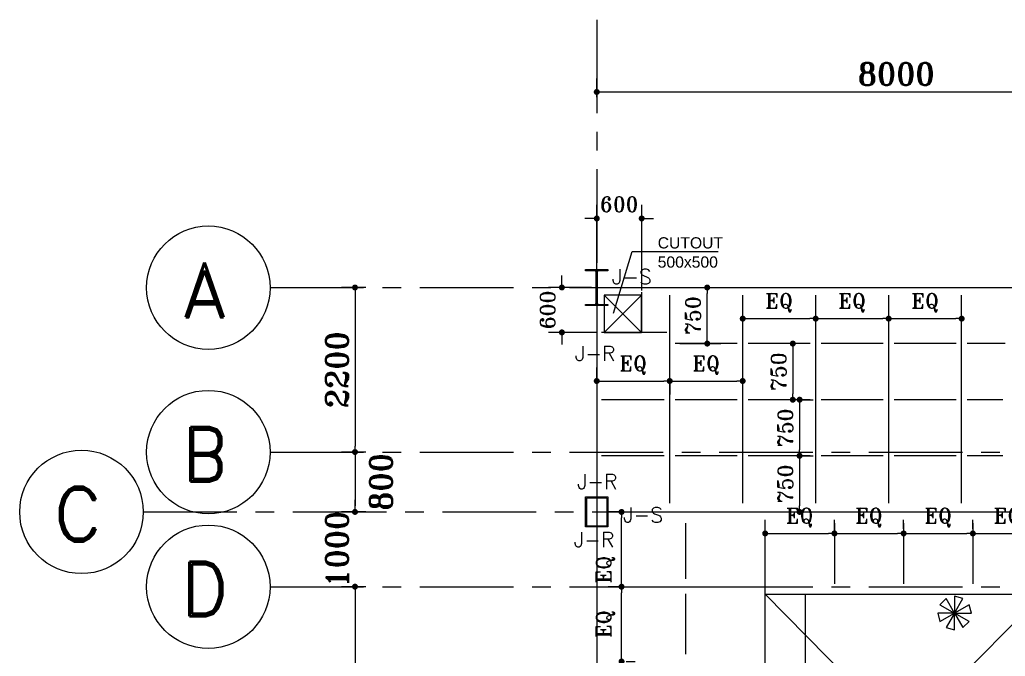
# Model space of a CAD drawing. Header units: inches. Extents: x 1387 to 2676, y -3554 to -2136.
# Drawn here: x 2627.03 to 2640.2, y -2496.56 to -2488.05 of the extents above; entities that cross this region are included whole.
import ezdxf
from ezdxf.enums import TextEntityAlignment as Align

# ---------------------------------------------------------------- set-up
doc = ezdxf.new("R2010")
doc.units = ezdxf.units.IN
doc.header["$MEASUREMENT"] = 0
for name, pattern in [('CENTER', [2, 1.25, -0.25, 0.25, -0.25]), ('DASHDOTX2', [2, 1, -0.5, 0, -0.5]), ('HIDDEN', [0.375, 0.25, -0.125])]:
    doc.linetypes.add(name, pattern=pattern)
for name, color, linetype in [('3', 3, 'HIDDEN'), ('3G', 3, 'Continuous'), ('AA-IPE300', 27, 'Continuous'), ('AA_CUT OUT', 250, 'Continuous'), ('Ax', 1, 'DASHDOTX2'), ('AXE', 1, 'CENTER'), ('DIM', 8, 'Continuous'), ('MEMBER TEXT', 7, 'Continuous'), ('Pich', 2, 'Continuous'), ('UPN100', 1, 'Continuous'), ('wall', 4, 'Continuous')]:
    doc.layers.add(name, color=color, linetype=linetype)
doc.styles.add('ROMAND', font='ROMAND.shx')
doc.styles.add('ROMANS', font='ROMANS')
doc.styles.add('ROMANT', font='romant')
doc.styles.get("Standard").update_dxf_attribs({"font": 'arial.ttf'})
doc.dimstyles.new('1-100', dxfattribs={"dimtxt": 0.3, "dimasz": 0.08, "dimexe": 0.18, "dimexo": 0.0625, "dimgap": 0.09, "dimtad": 1, "dimdec": 0, "dimlfac": 1000, "dimdsep": 46, "dimtxsty": 'ROMANT', "dimblk": 'DOT', "dimcen": 0.09, "dimclrd": 1, "dimclre": 1, "dimclrt": 3, "dimadec": 0, "dimazin": 0, "dimtfac": 1, "dimtdec": 0, "dimtix": 1, "dimtofl": 0, "dimtmove": 2, "dimatfit": 3, "dimldrblk": 'DOT', "dimfxl": 1, "dimtolj": 1, "dimarcsym": 0})
doc.dimstyles.new('Copy of 1-100', dxfattribs={"dimtxt": 0.2, "dimasz": 0.08, "dimexe": 0.18, "dimexo": 0.0625, "dimgap": 0.09, "dimtad": 1, "dimdec": 0, "dimlfac": 1000, "dimdsep": 46, "dimtxsty": 'ROMANT', "dimblk": 'DOT', "dimcen": 0.09, "dimclrd": 1, "dimclre": 1, "dimclrt": 3, "dimadec": 0, "dimazin": 0, "dimtfac": 1, "dimtdec": 0, "dimtix": 1, "dimtofl": 0, "dimtmove": 2, "dimatfit": 3, "dimldrblk": 'DOT', "dimfxl": 1, "dimtolj": 1, "dimarcsym": 0})
doc.dimstyles.get("Standard").update_dxf_attribs({"dimtxt": 0.25, "dimasz": 0.18, "dimexe": 0.18, "dimexo": 0.0625, "dimgap": 0.09, "dimtad": 0, "dimdec": 0, "dimlfac": 100, "dimzin": 0, "dimdsep": 46, "dimtxsty": 'Standard', "dimcen": 0.09, "dimadec": 0, "dimazin": 0, "dimtfac": 1, "dimtdec": 0, "dimtofl": 0, "dimtmove": 0, "dimatfit": 3, "dimfxl": 1, "dimtolj": 1, "dimtzin": 0, "dimarcsym": 0})

# ---------------------------------------------------------------- blocks, each defined once
blk = doc.blocks.new('DOT')
at = {"layer": 'DIM', "color": 0, "linetype": 'ByBlock'}
blk.add_line((-0.5, 0), (-1, 0), dxfattribs=at)
at = {"layer": 'DIM', "color": 0, "linetype": 'ByBlock', "const_width": 0.5}
blk.add_lwpolyline([(-0.25, 0, 1), (0.25, 0, 1)], format="xyb", close=True, dxfattribs=at)
blk = doc.blocks.new('*D2525')
at = {"color": 1, "lineweight": -2, "transparency": 16777216}
for p, q in [((-13417, 5900), (-13213, 5900)), ((-13213, 2150), (-13213, 5900)), ((-13397, 2150), (-13213, 2150))]:
    blk.add_line(p, q, dxfattribs=at)
at = {"layer": 'Defpoints', "color": 0, "transparency": 16777216}
for p in [(-13417, 5900), (-13213, 5900), (-13397, 2150)]:
    blk.add_point(p, dxfattribs=at)
at = {"color": 1, "lineweight": -2, "transparency": 16777216, "xscale": 0.08, "yscale": 0.08, "zscale": 0.08}
for p, rotation in [((-13213, 5900), 90), ((-13213, 2150), 270)]:
    blk.add_blockref('DOT', p, dxfattribs=dict(at, rotation=rotation))
at = {"color": 3, "transparency": 16777216, "insert": (-13268, 4025), "char_height": 110, "attachment_point": 5, "rotation": 90, "style": 'ROMANT'}
blk.add_mtext('\\A1;3750', dxfattribs=at)
blk = doc.blocks.new('_Dot')
at = {"layer": 'DIM', "color": 0, "lineweight": -2}
blk.add_line((-0.5, 0), (-1, 0), dxfattribs=at)
at = {"layer": 'DIM', "color": 0, "const_width": 0.5}
blk.add_lwpolyline([(-0.25, 0, 1), (0.25, 0, 1)], format="xyb", close=True, dxfattribs=at)
blk = doc.blocks.new('*D2526')
at = {"color": 1, "lineweight": -2, "transparency": 16777216}
for p, q in [((-13750, 2150), (-13750, 2691)), ((-13750, 2690), (-10050, 2690)), ((-10050, 2150), (-10050, 2691))]:
    blk.add_line(p, q, dxfattribs=at)
at = {"layer": 'Defpoints', "color": 0, "transparency": 16777216}
for p in [(-10050, 2690), (-13750, 2150), (-10050, 2150)]:
    blk.add_point(p, dxfattribs=at)
at = {"color": 1, "lineweight": -2, "transparency": 16777216, "xscale": 0.08, "yscale": 0.08, "zscale": 0.08, "rotation": 180}
blk.add_blockref('DOT', (-13750, 2690), dxfattribs=at)
at = {"color": 1, "lineweight": -2, "transparency": 16777216, "xscale": 0.08, "yscale": 0.08, "zscale": 0.08}
blk.add_blockref('DOT', (-10050, 2690), dxfattribs=at)
at = {"color": 3, "transparency": 16777216, "insert": (-11900, 2745), "char_height": 110, "attachment_point": 5, "style": 'ROMANT'}
blk.add_mtext('\\A1;3700', dxfattribs=at)
blk = doc.blocks.new('*D2527')
at = {"color": 1, "lineweight": -2, "transparency": 16777216}
for p, q in [((-6200, 2954), (-6200, 3133)), ((-3800, 3133), (-6200, 3133)), ((-3800, 2954), (-3800, 3133))]:
    blk.add_line(p, q, dxfattribs=at)
at = {"layer": 'Defpoints', "color": 0, "transparency": 16777216}
for p in [(-6200, 3133), (-6200, 2954), (-3800, 2954)]:
    blk.add_point(p, dxfattribs=at)
at = {"color": 1, "lineweight": -2, "transparency": 16777216, "xscale": 0.08, "yscale": 0.08, "zscale": 0.08, "rotation": 180}
blk.add_blockref('DOT', (-6200, 3133), dxfattribs=at)
at = {"color": 1, "lineweight": -2, "transparency": 16777216, "xscale": 0.08, "yscale": 0.08, "zscale": 0.08}
blk.add_blockref('DOT', (-3800, 3133), dxfattribs=at)
at = {"color": 3, "transparency": 16777216, "insert": (-5000, 3188), "char_height": 110, "attachment_point": 5, "style": 'ROMANT'}
blk.add_mtext('\\A1;2400', dxfattribs=at)
blk = doc.blocks.new('*D2528')
at = {"color": 1, "lineweight": -2, "transparency": 16777216}
for p, q in [((-3800, 5200), (-3960, 5200)), ((-3960, 5200), (-3960, 2800)), ((-3800, 2800), (-3960, 2800))]:
    blk.add_line(p, q, dxfattribs=at)
at = {"layer": 'Defpoints', "color": 0, "transparency": 16777216}
for p in [(-3800, 5200), (-3960, 2800), (-3800, 2800)]:
    blk.add_point(p, dxfattribs=at)
at = {"color": 1, "lineweight": -2, "transparency": 16777216, "xscale": 0.08, "yscale": 0.08, "zscale": 0.08}
for p, rotation in [((-3960, 5200), 90), ((-3960, 2800), 270)]:
    blk.add_blockref('DOT', p, dxfattribs=dict(at, rotation=rotation))
at = {"color": 3, "transparency": 16777216, "insert": (-4015, 4000), "char_height": 110, "attachment_point": 5, "rotation": 90, "style": 'ROMANT'}
blk.add_mtext('\\A1;2400', dxfattribs=at)
blk = doc.blocks.new('*D2128')
at = {"layer": 'Defpoints', "color": 0, "transparency": 16777216}
for p in [(2634.744, -2492.934), (2635.719, -2492.876), (2635.719, -2492.934)]:
    blk.add_point(p, dxfattribs=at)
at = {"layer": 'Pich', "color": 1, "lineweight": -2, "transparency": 16777216}
for p, q in [((2634.744, -2492.871), (2634.744, -2492.696)), ((2635.719, -2492.871), (2635.719, -2492.696)), ((2634.824, -2492.876), (2635.639, -2492.876))]:
    blk.add_line(p, q, dxfattribs=at)
at = {"layer": 'Pich', "color": 1, "lineweight": -2, "transparency": 16777216, "xscale": 0.08, "yscale": 0.08, "zscale": 0.08, "rotation": 180}
blk.add_blockref('DOT', (2634.744, -2492.876), dxfattribs=at)
at = {"layer": 'Pich', "color": 1, "lineweight": -2, "transparency": 16777216, "xscale": 0.08, "yscale": 0.08, "zscale": 0.08}
blk.add_blockref('DOT', (2635.719, -2492.876), dxfattribs=at)
at = {"layer": 'Pich', "color": 3, "transparency": 16777216, "insert": (2635.231, -2492.663), "char_height": 0.2, "attachment_point": 5, "style": 'ROMANT'}
blk.add_mtext('\\A1;EQ', dxfattribs=at)
blk = doc.blocks.new('*D2189')
at = {"layer": 'Defpoints', "color": 0, "transparency": 16777216}
for p in [(2635.719, -2492.811), (2636.694, -2492.876), (2636.694, -2492.876)]:
    blk.add_point(p, dxfattribs=at)
at = {"layer": 'Pich', "color": 1, "lineweight": -2, "transparency": 16777216}
for p, q in [((2636.694, -2492.814), (2636.694, -2492.696)), ((2635.719, -2492.873), (2635.719, -2493.056)), ((2635.799, -2492.876), (2636.614, -2492.876))]:
    blk.add_line(p, q, dxfattribs=at)
at = {"layer": 'Pich', "color": 1, "lineweight": -2, "transparency": 16777216, "xscale": 0.08, "yscale": 0.08, "zscale": 0.08, "rotation": 180}
blk.add_blockref('DOT', (2635.719, -2492.876), dxfattribs=at)
at = {"layer": 'Pich', "color": 1, "lineweight": -2, "transparency": 16777216, "xscale": 0.08, "yscale": 0.08, "zscale": 0.08}
blk.add_blockref('DOT', (2636.694, -2492.876), dxfattribs=at)
at = {"layer": 'Pich', "color": 3, "transparency": 16777216, "insert": (2636.206, -2492.663), "char_height": 0.2, "attachment_point": 5, "style": 'ROMANT'}
blk.add_mtext('\\A1;EQ', dxfattribs=at)
blk = doc.blocks.new('*D2190')
at = {"layer": 'Defpoints', "color": 0, "transparency": 16777216}
for p in [(2636.694, -2492.042), (2637.669, -2492.042), (2637.669, -2492.112)]:
    blk.add_point(p, dxfattribs=at)
at = {"layer": 'Pich', "color": 1, "lineweight": -2, "transparency": 16777216}
for p, q in [((2636.694, -2491.98), (2636.694, -2491.862)), ((2637.669, -2492.049), (2637.669, -2491.862)), ((2636.774, -2492.042), (2637.589, -2492.042))]:
    blk.add_line(p, q, dxfattribs=at)
at = {"layer": 'Pich', "color": 1, "lineweight": -2, "transparency": 16777216, "xscale": 0.08, "yscale": 0.08, "zscale": 0.08, "rotation": 180}
blk.add_blockref('DOT', (2636.694, -2492.042), dxfattribs=at)
at = {"layer": 'Pich', "color": 1, "lineweight": -2, "transparency": 16777216, "xscale": 0.08, "yscale": 0.08, "zscale": 0.08}
blk.add_blockref('DOT', (2637.669, -2492.042), dxfattribs=at)
at = {"layer": 'Pich', "color": 3, "transparency": 16777216, "insert": (2637.181, -2491.828), "char_height": 0.2, "attachment_point": 5, "style": 'ROMANT'}
blk.add_mtext('\\A1;EQ', dxfattribs=at)
blk = doc.blocks.new('*D2191')
at = {"layer": 'Defpoints', "color": 0, "transparency": 16777216}
for p in [(2637.669, -2492.042), (2638.644, -2492.042), (2638.644, -2492.112)]:
    blk.add_point(p, dxfattribs=at)
at = {"layer": 'Pich', "color": 1, "lineweight": -2, "transparency": 16777216}
for p, q in [((2637.669, -2491.98), (2637.669, -2491.862)), ((2638.644, -2492.049), (2638.644, -2491.862)), ((2637.749, -2492.042), (2638.564, -2492.042))]:
    blk.add_line(p, q, dxfattribs=at)
at = {"layer": 'Pich', "color": 1, "lineweight": -2, "transparency": 16777216, "xscale": 0.08, "yscale": 0.08, "zscale": 0.08, "rotation": 180}
blk.add_blockref('DOT', (2637.669, -2492.042), dxfattribs=at)
at = {"layer": 'Pich', "color": 1, "lineweight": -2, "transparency": 16777216, "xscale": 0.08, "yscale": 0.08, "zscale": 0.08}
blk.add_blockref('DOT', (2638.644, -2492.042), dxfattribs=at)
at = {"layer": 'Pich', "color": 3, "transparency": 16777216, "insert": (2638.156, -2491.828), "char_height": 0.2, "attachment_point": 5, "style": 'ROMANT'}
blk.add_mtext('\\A1;EQ', dxfattribs=at)
blk = doc.blocks.new('*D2192')
at = {"layer": 'Defpoints', "color": 0, "transparency": 16777216}
for p in [(2638.644, -2492.042), (2639.619, -2492.042), (2639.619, -2492.112)]:
    blk.add_point(p, dxfattribs=at)
at = {"layer": 'Pich', "color": 1, "lineweight": -2, "transparency": 16777216}
for p, q in [((2638.644, -2491.98), (2638.644, -2491.862)), ((2639.619, -2492.049), (2639.619, -2491.862)), ((2638.724, -2492.042), (2639.539, -2492.042))]:
    blk.add_line(p, q, dxfattribs=at)
at = {"layer": 'Pich', "color": 1, "lineweight": -2, "transparency": 16777216, "xscale": 0.08, "yscale": 0.08, "zscale": 0.08, "rotation": 180}
blk.add_blockref('DOT', (2638.644, -2492.042), dxfattribs=at)
at = {"layer": 'Pich', "color": 1, "lineweight": -2, "transparency": 16777216, "xscale": 0.08, "yscale": 0.08, "zscale": 0.08}
blk.add_blockref('DOT', (2639.619, -2492.042), dxfattribs=at)
at = {"layer": 'Pich', "color": 3, "transparency": 16777216, "insert": (2639.131, -2491.828), "char_height": 0.2, "attachment_point": 5, "style": 'ROMANT'}
blk.add_mtext('\\A1;EQ', dxfattribs=at)
blk = doc.blocks.new('*D2215')
at = {"layer": 'Defpoints', "color": 0, "transparency": 16777216}
for p in [(2635.075, -2495.626), (2635.165, -2495.626), (2635.075, -2496.626)]:
    blk.add_point(p, dxfattribs=at)
at = {"layer": 'Pich', "color": 1, "lineweight": -2, "transparency": 16777216}
for p, q in [((2635.103, -2495.626), (2634.895, -2495.626)), ((2635.075, -2496.546), (2635.075, -2495.706)), ((2635.138, -2496.626), (2635.255, -2496.626))]:
    blk.add_line(p, q, dxfattribs=at)
at = {"layer": 'Pich', "color": 1, "lineweight": -2, "transparency": 16777216, "xscale": 0.08, "yscale": 0.08, "zscale": 0.08}
for p, rotation in [((2635.075, -2495.626), 90), ((2635.075, -2496.626), 270)]:
    blk.add_blockref('DOT', p, dxfattribs=dict(at, rotation=rotation))
at = {"layer": 'Pich', "color": 3, "transparency": 16777216, "insert": (2634.861, -2496.126), "char_height": 0.2, "attachment_point": 5, "rotation": 90, "style": 'ROMANT'}
blk.add_mtext('\\A1;EQ', dxfattribs=at)
blk = doc.blocks.new('*D2216')
at = {"layer": 'Defpoints', "color": 0, "transparency": 16777216}
for p in [(2635.075, -2494.627), (2635.165, -2494.627), (2635.075, -2495.626)]:
    blk.add_point(p, dxfattribs=at)
at = {"layer": 'Pich', "color": 1, "lineweight": -2, "transparency": 16777216}
for p, q in [((2635.103, -2494.627), (2634.895, -2494.627)), ((2635.075, -2495.546), (2635.075, -2494.707)), ((2635.138, -2495.626), (2635.255, -2495.626))]:
    blk.add_line(p, q, dxfattribs=at)
at = {"layer": 'Pich', "color": 1, "lineweight": -2, "transparency": 16777216, "xscale": 0.08, "yscale": 0.08, "zscale": 0.08}
for p, rotation in [((2635.075, -2494.627), 90), ((2635.075, -2495.626), 270)]:
    blk.add_blockref('DOT', p, dxfattribs=dict(at, rotation=rotation))
at = {"layer": 'Pich', "color": 3, "transparency": 16777216, "insert": (2634.861, -2495.397), "char_height": 0.2, "attachment_point": 5, "rotation": 90, "style": 'ROMANT'}
blk.add_mtext('\\A1;EQ', dxfattribs=at)
blk = doc.blocks.new('*D2105')
at = {"layer": 'Defpoints', "color": 0, "transparency": 16777216}
for p in [(2637.919, -2494.914), (2636.994, -2494.981), (2637.919, -2494.981)]:
    blk.add_point(p, dxfattribs=at)
at = {"layer": 'Pich', "color": 1, "lineweight": -2, "transparency": 16777216}
for p, q in [((2636.994, -2494.918), (2636.994, -2494.734)), ((2637.919, -2494.918), (2637.919, -2494.734)), ((2637.074, -2494.914), (2637.839, -2494.914))]:
    blk.add_line(p, q, dxfattribs=at)
at = {"layer": 'Pich', "color": 1, "lineweight": -2, "transparency": 16777216, "xscale": 0.08, "yscale": 0.08, "zscale": 0.08, "rotation": 180}
blk.add_blockref('DOT', (2636.994, -2494.914), dxfattribs=at)
at = {"layer": 'Pich', "color": 1, "lineweight": -2, "transparency": 16777216, "xscale": 0.08, "yscale": 0.08, "zscale": 0.08}
blk.add_blockref('DOT', (2637.919, -2494.914), dxfattribs=at)
at = {"layer": 'Pich', "color": 3, "transparency": 16777216, "insert": (2637.456, -2494.7), "char_height": 0.2, "attachment_point": 5, "style": 'ROMANT'}
blk.add_mtext('\\A1;EQ', dxfattribs=at)
blk = doc.blocks.new('*D2106')
at = {"layer": 'Defpoints', "color": 0, "transparency": 16777216}
for p in [(2638.844, -2494.914), (2638.844, -2494.914), (2637.919, -2494.981)]:
    blk.add_point(p, dxfattribs=at)
at = {"layer": 'Pich', "color": 1, "lineweight": -2, "transparency": 16777216}
for p, q in [((2637.919, -2494.918), (2637.919, -2494.734)), ((2638.844, -2494.852), (2638.844, -2494.734)), ((2637.999, -2494.914), (2638.764, -2494.914))]:
    blk.add_line(p, q, dxfattribs=at)
at = {"layer": 'Pich', "color": 1, "lineweight": -2, "transparency": 16777216, "xscale": 0.08, "yscale": 0.08, "zscale": 0.08, "rotation": 180}
blk.add_blockref('DOT', (2637.919, -2494.914), dxfattribs=at)
at = {"layer": 'Pich', "color": 1, "lineweight": -2, "transparency": 16777216, "xscale": 0.08, "yscale": 0.08, "zscale": 0.08}
blk.add_blockref('DOT', (2638.844, -2494.914), dxfattribs=at)
at = {"layer": 'Pich', "color": 3, "transparency": 16777216, "insert": (2638.381, -2494.7), "char_height": 0.2, "attachment_point": 5, "style": 'ROMANT'}
blk.add_mtext('\\A1;EQ', dxfattribs=at)
blk = doc.blocks.new('*D2107')
at = {"layer": 'Defpoints', "color": 0, "transparency": 16777216}
for p in [(2638.844, -2494.914), (2639.769, -2494.914), (2639.769, -2494.914)]:
    blk.add_point(p, dxfattribs=at)
at = {"layer": 'Pich', "color": 1, "lineweight": -2, "transparency": 16777216}
for p, q in [((2638.844, -2494.852), (2638.844, -2494.734)), ((2639.769, -2494.852), (2639.769, -2494.734)), ((2638.924, -2494.914), (2639.689, -2494.914))]:
    blk.add_line(p, q, dxfattribs=at)
at = {"layer": 'Pich', "color": 1, "lineweight": -2, "transparency": 16777216, "xscale": 0.08, "yscale": 0.08, "zscale": 0.08, "rotation": 180}
blk.add_blockref('DOT', (2638.844, -2494.914), dxfattribs=at)
at = {"layer": 'Pich', "color": 1, "lineweight": -2, "transparency": 16777216, "xscale": 0.08, "yscale": 0.08, "zscale": 0.08}
blk.add_blockref('DOT', (2639.769, -2494.914), dxfattribs=at)
at = {"layer": 'Pich', "color": 3, "transparency": 16777216, "insert": (2639.306, -2494.7), "char_height": 0.2, "attachment_point": 5, "style": 'ROMANT'}
blk.add_mtext('\\A1;EQ', dxfattribs=at)
blk = doc.blocks.new('*D2108')
at = {"layer": 'Defpoints', "color": 0, "transparency": 16777216}
for p in [(2639.769, -2494.914), (2640.694, -2494.914), (2640.694, -2494.914)]:
    blk.add_point(p, dxfattribs=at)
at = {"layer": 'Pich', "color": 1, "lineweight": -2, "transparency": 16777216}
for p, q in [((2639.769, -2494.852), (2639.769, -2494.734)), ((2640.694, -2494.852), (2640.694, -2494.734)), ((2639.849, -2494.914), (2640.614, -2494.914))]:
    blk.add_line(p, q, dxfattribs=at)
at = {"layer": 'Pich', "color": 1, "lineweight": -2, "transparency": 16777216, "xscale": 0.08, "yscale": 0.08, "zscale": 0.08, "rotation": 180}
blk.add_blockref('DOT', (2639.769, -2494.914), dxfattribs=at)
at = {"layer": 'Pich', "color": 1, "lineweight": -2, "transparency": 16777216, "xscale": 0.08, "yscale": 0.08, "zscale": 0.08}
blk.add_blockref('DOT', (2640.694, -2494.914), dxfattribs=at)
at = {"layer": 'Pich', "color": 3, "transparency": 16777216, "insert": (2640.231, -2494.7), "char_height": 0.2, "attachment_point": 5, "style": 'ROMANT'}
blk.add_mtext('\\A1;EQ', dxfattribs=at)
blk = doc.blocks.new('*D2156')
at = {"layer": 'Defpoints', "color": 0, "transparency": 16777216}
for p in [(2631.722, -2491.626), (2631.514, -2493.826), (2631.722, -2493.826)]:
    blk.add_point(p, dxfattribs=at)
at = {"layer": 'wall', "color": 1, "lineweight": -2, "transparency": 16777216}
for p, q in [((2631.66, -2491.626), (2631.334, -2491.626)), ((2631.514, -2491.706), (2631.514, -2493.746)), ((2631.66, -2493.826), (2631.334, -2493.826))]:
    blk.add_line(p, q, dxfattribs=at)
at = {"layer": 'wall', "color": 1, "lineweight": -2, "transparency": 16777216, "xscale": 0.08, "yscale": 0.08, "zscale": 0.08}
for p, rotation in [((2631.514, -2491.626), 89.999316665766), ((2631.514, -2493.826), 269.9993166657659)]:
    blk.add_blockref('DOT', p, dxfattribs=dict(at, rotation=rotation))
at = {"layer": 'wall', "color": 3, "transparency": 16777216, "insert": (2631.274, -2492.726), "char_height": 0.3, "attachment_point": 5, "rotation": 89.9993, "style": 'ROMANT'}
blk.add_mtext('\\A1;2200', dxfattribs=at)
blk = doc.blocks.new('*D2516')
at = {"layer": 'Defpoints', "color": 0, "transparency": 16777216}
for p in [(2642.744, -2489.012), (2642.744, -2489.012), (2634.744, -2489.146)]:
    blk.add_point(p, dxfattribs=at)
at = {"layer": 'wall', "color": 1, "lineweight": -2, "transparency": 16777216}
for p, q in [((2634.744, -2489.083), (2634.744, -2488.832)), ((2642.744, -2488.95), (2642.744, -2488.832)), ((2634.824, -2489.012), (2642.664, -2489.012))]:
    blk.add_line(p, q, dxfattribs=at)
at = {"layer": 'wall', "color": 1, "lineweight": -2, "transparency": 16777216, "xscale": 0.08, "yscale": 0.08, "zscale": 0.08, "rotation": 180}
blk.add_blockref('DOT', (2634.744, -2489.012), dxfattribs=at)
at = {"layer": 'wall', "color": 1, "lineweight": -2, "transparency": 16777216, "xscale": 0.08, "yscale": 0.08, "zscale": 0.08}
blk.add_blockref('DOT', (2642.744, -2489.012), dxfattribs=at)
at = {"layer": 'wall', "color": 3, "transparency": 16777216, "insert": (2638.744, -2488.772), "char_height": 0.3, "attachment_point": 5, "style": 'ROMANT'}
blk.add_mtext('\\A1;8000', dxfattribs=at)
blk = doc.blocks.new('*D2146')
at = {"layer": 'Defpoints', "color": 0, "transparency": 16777216}
for p in [(2631.722, -2493.826), (2631.514, -2494.626), (2631.722, -2494.626)]:
    blk.add_point(p, dxfattribs=at)
at = {"layer": 'wall', "color": 1, "lineweight": -2, "transparency": 16777216}
for p, q in [((2631.66, -2493.826), (2631.334, -2493.826)), ((2631.514, -2493.906), (2631.514, -2494.546)), ((2631.66, -2494.626), (2631.334, -2494.626))]:
    blk.add_line(p, q, dxfattribs=at)
at = {"layer": 'wall', "color": 1, "lineweight": -2, "transparency": 16777216, "xscale": 0.08, "yscale": 0.08, "zscale": 0.08}
for p, rotation in [((2631.514, -2493.826), 89.99837351745967), ((2631.514, -2494.626), 269.9983735174597)]:
    blk.add_blockref('DOT', p, dxfattribs=dict(at, rotation=rotation))
at = {"layer": 'wall', "color": 3, "transparency": 16777216, "insert": (2631.861, -2494.226), "char_height": 0.3, "attachment_point": 5, "rotation": 89.9984, "style": 'ROMANT'}
blk.add_mtext('\\A1;800', dxfattribs=at)
blk = doc.blocks.new('*D2147')
at = {"layer": 'Defpoints', "color": 0, "transparency": 16777216}
for p in [(2631.722, -2494.626), (2631.514, -2495.626), (2631.722, -2495.626)]:
    blk.add_point(p, dxfattribs=at)
at = {"layer": 'wall', "color": 1, "lineweight": -2, "transparency": 16777216}
for p, q in [((2631.514, -2494.546), (2631.514, -2494.466)), ((2631.66, -2494.626), (2631.334, -2494.626)), ((2631.66, -2495.626), (2631.334, -2495.626)), ((2631.514, -2495.706), (2631.514, -2495.786))]:
    blk.add_line(p, q, dxfattribs=at)
at = {"layer": 'wall', "color": 1, "lineweight": -2, "transparency": 16777216, "xscale": 0.08, "yscale": 0.08, "zscale": 0.08}
for p, rotation in [((2631.514, -2494.626), 269.9983735174825), ((2631.514, -2495.626), 89.99837351748256)]:
    blk.add_blockref('DOT', p, dxfattribs=dict(at, rotation=rotation))
at = {"layer": 'wall', "color": 3, "transparency": 16777216, "insert": (2631.274, -2495.126), "char_height": 0.3, "attachment_point": 5, "rotation": 89.9984, "style": 'ROMANT'}
blk.add_mtext('\\A1;1000', dxfattribs=at)
blk = doc.blocks.new('*D2148')
at = {"layer": 'Defpoints', "color": 0, "transparency": 16777216}
for p in [(2631.722, -2495.626), (2631.514, -2501.626), (2631.722, -2501.626)]:
    blk.add_point(p, dxfattribs=at)
at = {"layer": 'wall', "color": 1, "lineweight": -2, "transparency": 16777216}
for p, q in [((2631.66, -2495.626), (2631.334, -2495.626)), ((2631.514, -2495.706), (2631.514, -2501.546)), ((2631.66, -2501.626), (2631.334, -2501.626))]:
    blk.add_line(p, q, dxfattribs=at)
at = {"layer": 'wall', "color": 1, "lineweight": -2, "transparency": 16777216, "xscale": 0.08, "yscale": 0.08, "zscale": 0.08}
for p, rotation in [((2631.514, -2495.626), 89.99960862945764), ((2631.514, -2501.626), 269.9996086294576)]:
    blk.add_blockref('DOT', p, dxfattribs=dict(at, rotation=rotation))
at = {"layer": 'wall', "color": 3, "transparency": 16777216, "insert": (2631.274, -2498.626), "char_height": 0.3, "attachment_point": 5, "rotation": 89.9996, "style": 'ROMANT'}
blk.add_mtext('\\A1;6000', dxfattribs=at)
blk = doc.blocks.new('*D2579')
at = {"color": 1, "lineweight": -2, "transparency": 16777216}
for p, q in [((2634.278, -2491.546), (2634.278, -2491.466)), ((2634.674, -2491.626), (2634.098, -2491.626)), ((2634.744, -2492.226), (2634.098, -2492.226)), ((2634.278, -2492.306), (2634.278, -2492.386))]:
    blk.add_line(p, q, dxfattribs=at)
at = {"layer": 'Defpoints', "color": 0, "transparency": 16777216}
for p in [(2634.736, -2491.626), (2634.278, -2492.226), (2634.807, -2492.226)]:
    blk.add_point(p, dxfattribs=at)
at = {"color": 1, "lineweight": -2, "transparency": 16777216, "xscale": 0.08, "yscale": 0.08, "zscale": 0.08}
for p, rotation in [((2634.278, -2491.626), 270), ((2634.278, -2492.226), 90)]:
    blk.add_blockref('DOT', p, dxfattribs=dict(at, rotation=rotation))
at = {"color": 3, "transparency": 16777216, "insert": (2634.088, -2491.926), "char_height": 0.2, "attachment_point": 5, "rotation": 90, "style": 'ROMANT'}
blk.add_mtext('\\A1;600', dxfattribs=at)
blk = doc.blocks.new('*D2580')
at = {"color": 1, "lineweight": -2, "transparency": 16777216}
for p, q in [((2637.429, -2493.876), (2637.634, -2493.876)), ((2637.454, -2493.956), (2637.454, -2494.546)), ((2637.429, -2494.626), (2637.634, -2494.626))]:
    blk.add_line(p, q, dxfattribs=at)
at = {"layer": 'Defpoints', "color": 0, "transparency": 16777216}
for p in [(2637.366, -2493.876), (2637.366, -2494.626), (2637.454, -2494.626)]:
    blk.add_point(p, dxfattribs=at)
at = {"color": 1, "lineweight": -2, "transparency": 16777216, "xscale": 0.08, "yscale": 0.08, "zscale": 0.08}
for p, rotation in [((2637.454, -2493.876), 90), ((2637.454, -2494.626), 270)]:
    blk.add_blockref('DOT', p, dxfattribs=dict(at, rotation=rotation))
at = {"color": 3, "transparency": 16777216, "insert": (2637.264, -2494.251), "char_height": 0.2, "attachment_point": 5, "rotation": 90, "style": 'ROMANT'}
blk.add_mtext('\\A1;750', dxfattribs=at)
blk = doc.blocks.new('*D2581')
at = {"color": 1, "lineweight": -2, "transparency": 16777216}
for p, q in [((2637.429, -2493.126), (2637.634, -2493.126)), ((2637.454, -2493.206), (2637.454, -2493.796)), ((2637.429, -2493.876), (2637.634, -2493.876))]:
    blk.add_line(p, q, dxfattribs=at)
at = {"layer": 'Defpoints', "color": 0, "transparency": 16777216}
for p in [(2637.366, -2493.126), (2637.366, -2493.876), (2637.454, -2493.876)]:
    blk.add_point(p, dxfattribs=at)
at = {"color": 1, "lineweight": -2, "transparency": 16777216, "xscale": 0.08, "yscale": 0.08, "zscale": 0.08}
for p, rotation in [((2637.454, -2493.126), 90), ((2637.454, -2493.876), 270)]:
    blk.add_blockref('DOT', p, dxfattribs=dict(at, rotation=rotation))
at = {"color": 3, "transparency": 16777216, "insert": (2637.264, -2493.501), "char_height": 0.2, "attachment_point": 5, "rotation": 90, "style": 'ROMANT'}
blk.add_mtext('\\A1;750', dxfattribs=at)
blk = doc.blocks.new('*D2582')
at = {"color": 1, "lineweight": -2, "transparency": 16777216}
for p, q in [((2637.532, -2492.376), (2637.183, -2492.376)), ((2637.363, -2492.456), (2637.363, -2493.046)), ((2637.532, -2493.126), (2637.183, -2493.126))]:
    blk.add_line(p, q, dxfattribs=at)
at = {"layer": 'Defpoints', "color": 0, "transparency": 16777216}
for p in [(2637.594, -2492.376), (2637.363, -2493.126), (2637.594, -2493.126)]:
    blk.add_point(p, dxfattribs=at)
at = {"color": 1, "lineweight": -2, "transparency": 16777216, "xscale": 0.08, "yscale": 0.08, "zscale": 0.08}
for p, rotation in [((2637.363, -2492.376), 90), ((2637.363, -2493.126), 270)]:
    blk.add_blockref('DOT', p, dxfattribs=dict(at, rotation=rotation))
at = {"color": 3, "transparency": 16777216, "insert": (2637.173, -2492.751), "char_height": 0.2, "attachment_point": 5, "rotation": 90, "style": 'ROMANT'}
blk.add_mtext('\\A1;750', dxfattribs=at)
blk = doc.blocks.new('*D2583')
at = {"color": 1, "lineweight": -2, "transparency": 16777216}
for p, q in [((2635.855, -2491.626), (2636.4, -2491.626)), ((2636.22, -2492.296), (2636.22, -2491.706)), ((2635.855, -2492.376), (2636.4, -2492.376))]:
    blk.add_line(p, q, dxfattribs=at)
at = {"layer": 'Defpoints', "color": 0, "transparency": 16777216}
for p in [(2635.793, -2491.626), (2636.22, -2491.626), (2635.793, -2492.376)]:
    blk.add_point(p, dxfattribs=at)
at = {"color": 1, "lineweight": -2, "transparency": 16777216, "xscale": 0.08, "yscale": 0.08, "zscale": 0.08}
for p, rotation in [((2636.22, -2491.626), 90), ((2636.22, -2492.376), 270)]:
    blk.add_blockref('DOT', p, dxfattribs=dict(at, rotation=rotation))
at = {"color": 3, "transparency": 16777216, "insert": (2636.03, -2492.001), "char_height": 0.2, "attachment_point": 5, "rotation": 90, "style": 'ROMANT'}
blk.add_mtext('\\A1;750', dxfattribs=at)
blk = doc.blocks.new('*D2584')
at = {"color": 1, "lineweight": -2, "transparency": 16777216}
for p, q in [((2634.744, -2491.664), (2634.744, -2490.523)), ((2635.344, -2491.664), (2635.344, -2490.523)), ((2634.664, -2490.703), (2634.584, -2490.703)), ((2635.424, -2490.703), (2635.504, -2490.703))]:
    blk.add_line(p, q, dxfattribs=at)
at = {"layer": 'Defpoints', "color": 0, "transparency": 16777216}
for p in [(2634.744, -2490.703), (2634.744, -2491.726), (2635.344, -2491.726)]:
    blk.add_point(p, dxfattribs=at)
at = {"color": 1, "lineweight": -2, "transparency": 16777216, "xscale": 0.08, "yscale": 0.08, "zscale": 0.08}
blk.add_blockref('DOT', (2634.744, -2490.703), dxfattribs=at)
at = {"color": 1, "lineweight": -2, "transparency": 16777216, "xscale": 0.08, "yscale": 0.08, "zscale": 0.08, "rotation": 180}
blk.add_blockref('DOT', (2635.344, -2490.703), dxfattribs=at)
at = {"color": 3, "transparency": 16777216, "insert": (2635.044, -2490.513), "char_height": 0.2, "attachment_point": 5, "style": 'ROMANT'}
blk.add_mtext('\\A1;600', dxfattribs=at)
blk = doc.blocks.new('G$CDE41F039')
at = {"color": 1}
for p, q in [((-15900, 9900), (-15400, 9400)), ((-15400, 9900), (-15900, 9400)), ((-13750, 5900), (-10050, 2150)), ((-10050, 5900), (-13750, 2150)), ((-6199.7, 5200), (-3799.7, 2800)), ((-3799.7, 5200), (-6199.7, 2800)), ((-8100, 100), (-8600, 600)), ((-8100, 600), (-8600, 100))]:
    blk.add_line(p, q, dxfattribs=at)
at = {"color": 3}
for points in [[(-11025.2, 5535.2), (-11220, 5647.7), (-10995, 5647.7), (-11025.2, 5760.2), (-11220, 5647.7), (-11107.5, 5842.6), (-11220, 5872.7), (-11220, 5647.7), (-11332.5, 5842.6), (-11414.9, 5760.2), (-11220, 5647.7), (-11445, 5647.7), (-11414.9, 5535.2), (-11220, 5647.7), (-11332.5, 5452.9), (-11220, 5422.7), (-11220, 5647.7), (-11107.5, 5452.9), (-11025.2, 5535.2), (-11220, 5647.7), (-10995, 5647.7)], [(-13337.6, 4449), (-13532.4, 4561.5), (-13307.4, 4561.5), (-13337.6, 4674), (-13532.4, 4561.5), (-13419.9, 4756.4), (-13532.4, 4786.5), (-13532.4, 4561.5), (-13644.9, 4756.4), (-13727.3, 4674), (-13532.4, 4561.5), (-13757.4, 4561.5), (-13727.3, 4449), (-13532.4, 4561.5), (-13644.9, 4366.7), (-13532.4, 4336.5), (-13532.4, 4561.5), (-13419.9, 4366.7), (-13337.6, 4449), (-13532.4, 4561.5), (-13307.4, 4561.5)], [(-10099.8, 4381.7), (-10294.6, 4494.2), (-10069.6, 4494.2), (-10099.8, 4606.7), (-10294.6, 4494.2), (-10182.1, 4689), (-10294.6, 4719.2), (-10294.6, 4494.2), (-10407.1, 4689), (-10489.5, 4606.7), (-10294.6, 4494.2), (-10519.6, 4494.2), (-10489.5, 4381.7), (-10294.6, 4494.2), (-10407.1, 4299.3), (-10294.6, 4269.2), (-10294.6, 4494.2), (-10182.1, 4299.3), (-10099.8, 4381.7), (-10294.6, 4494.2), (-10069.6, 4494.2)], [(-10730, 2281.3), (-10924.9, 2393.8), (-10699.9, 2393.8), (-10730, 2506.3), (-10924.9, 2393.8), (-10812.4, 2588.6), (-10924.9, 2618.8), (-10924.9, 2393.8), (-11037.4, 2588.6), (-11119.8, 2506.3), (-10924.9, 2393.8), (-11149.9, 2393.8), (-11119.8, 2281.3), (-10924.9, 2393.8), (-11037.4, 2198.9), (-10924.9, 2168.8), (-10924.9, 2393.8), (-10812.4, 2198.9), (-10730, 2281.3), (-10924.9, 2393.8), (-10699.9, 2393.8)]]:
    blk.add_lwpolyline(points, dxfattribs=at)
at = {"layer": 'AA_CUT OUT', "color": 1}
for points in [[(-15400, 9900), (-15900, 9900), (-15900, 9400), (-15400, 9400)], [(-13750, 5900), (-10050, 5900), (-10050, 2150), (-13750, 2150)], [(-3799.7, 2800), (-6199.7, 2800), (-6199.7, 5200), (-3799.7, 5200)], [(-8100, 600), (-8600, 600), (-8600, 100), (-8100, 100)]]:
    blk.add_lwpolyline(points, close=True, dxfattribs=at)
at = {"color": 3}
for s, p in [('CUTOUT', (-15185.5, 10522.3)), ('500x500', (-15185.5, 10266)), ('2400 x 2400', (-5447.3, 3815.3)), ('3700 x 3750', (-12304.9, 3746.1)), ('CUTOUT', (-5322.7, 3573.7)), ('CUTOUT', (-12150.4, 3514.5)), ('CUTOUT', (-9524.1, -380.1)), ('500x500', (-9524.1, -636.4))]:
    blk.add_text(s, height=150, dxfattribs=at).set_placement(p)
for base, p1, p2, picture, middle in [((-13213.2, 5900), (-13397.1, 2150), (-13416.7, 5900), '*D2525', (-13268.3, 4025)), ((-3959.6, 2800), (-3799.7, 5200), (-3799.7, 2800), '*D2528', (-4014.6, 4000))]:
    dim = blk.add_linear_dim(base=base, p1=p1, p2=p2, angle=90, dimstyle='Copy of 1-100', override={"dimtxt": 110, "dimlfac": 1})
    dim.commit()
    dim.dimension.update_dxf_attribs({"geometry": picture, "text_midpoint": middle})
for base, p1, p2, picture, middle in [((-6199.7, 3133.3), (-3799.7, 2954.1), (-6199.7, 2954.1), '*D2527', (-4999.7, 3188.4)), ((-10050, 2690.4), (-13750, 2150), (-10050, 2150), '*D2526', (-11900, 2745.5))]:
    dim = blk.add_linear_dim(base=base, p1=p1, p2=p2, dimstyle='Copy of 1-100', override={"dimtxt": 110, "dimlfac": 1})
    dim.commit()
    dim.dimension.update_dxf_attribs({"geometry": picture, "text_midpoint": middle})
for points in [[(-15775, 9656.4), (-15526.6, 10480.1), (-14377.7, 10480.1)], [(-8366.1, 296.4), (-8567.9, -422.3), (-9716.9, -422.3)]]:
    blk.add_leader(points, dimstyle='Standard', override={"dimscale": 75}, dxfattribs=at)

msp = doc.modelspace()

# ---------------------------------------------------------------- hatches: boundary and pattern name
for points in [[(2634.73630029, -2491.40146131), (2634.72482406, -2491.40146131, 0.4144144444), (2634.73630029, -2491.41294541)], [(2634.75130029, -2491.40146131), (2634.76277652, -2491.40146131, -0.4144144444), (2634.75130029, -2491.41294541)], [(2634.73630029, -2491.85150082), (2634.72482406, -2491.85150082, -0.4144144444), (2634.73630029, -2491.84001671)], [(2634.75130029, -2491.85150082), (2634.76277652, -2491.85150082, 0.4144144444), (2634.75130029, -2491.84001671)]]:
    msp.add_hatch(color=1).paths.add_polyline_path(points)

# ---------------------------------------------------------------- linework, layer by layer
at = {"layer": '3G'}
for p, q in [((2634.87879328, -2494.44135535), (2634.87879324, -2494.81135535)), ((2634.89379328, -2494.44135535), (2634.89379324, -2494.81135535))]:
    msp.add_line(p, q, dxfattribs=at)
msp.add_lwpolyline([(2634.59380029, -2491.86646131), (2634.59380029, -2491.85146131), (2634.73630029, -2491.85146131), (2634.73630029, -2491.40146131), (2634.59380029, -2491.40146131), (2634.59380029, -2491.38646131), (2634.89380029, -2491.38646131), (2634.89380029, -2491.40146131), (2634.75130029, -2491.40146131), (2634.75130029, -2491.85146131), (2634.89380029, -2491.85146131), (2634.89380029, -2491.86646131)], close=True, dxfattribs=at)
for points in [[(2634.89379324, -2494.81135535), (2634.8937933, -2494.81135535), (2634.8937933, -2494.82635535), (2634.5937933, -2494.82635535), (2634.5937933, -2494.81135535), (2634.5937933, -2494.81135535), (2634.59379328, -2494.44135535), (2634.59379328, -2494.44135535), (2634.59379328, -2494.42635535), (2634.89379328, -2494.42635535), (2634.89379328, -2494.44135535)], [(2634.87879328, -2494.44135535), (2634.60879328, -2494.44135535), (2634.6087933, -2494.81135535), (2634.87879324, -2494.81135535)]]:
    msp.add_lwpolyline(points, dxfattribs=at)
for centre, start, end in [((2634.73630029, -2491.40146918), 180.157926883, 270.157926883), ((2634.75130029, -2491.40146918), 269.842073117, 359.842073117), ((2634.75130029, -2491.40146918), 269.842073117, 359.842073117), ((2634.73630029, -2491.85149294), 89.842073117, 179.842073117), ((2634.73630029, -2491.85149294), 89.842073117, 179.842073117), ((2634.75130029, -2491.85149294), 0.157926883, 90.157926883), ((2634.75130029, -2491.85149294), 0.157926883, 90.157926883), ((2634.75130029, -2491.85149294), 0.157926883, 90.157926883)]:
    msp.add_arc(centre, 0.01147623, start, end, dxfattribs=at)
at = {"layer": 'AA-IPE300', "color": 3}
for p, q in [((2634.74380029, -2491.62646135), (2642.74025029, -2491.62646135)), ((2634.74380029, -2491.62646135), (2634.74380029, -2494.47650014)), ((2635.71880029, -2494.50796377), (2635.71880029, -2491.72646135)), ((2636.69380029, -2494.50796377), (2636.69380029, -2491.72646135)), ((2637.66880029, -2494.50796377), (2637.66880029, -2491.72646135)), ((2638.64380029, -2494.50796377), (2638.64380029, -2491.72646135)), ((2639.61880029, -2494.50796377), (2639.61880029, -2491.72646135)), ((2634.74380029, -2494.62650014), (2642.64380029, -2494.62650014)), ((2634.74380029, -2494.77650014), (2634.74380029, -2501.62646135)), ((2636.99380029, -2501.47646135), (2636.99380029, -2494.78350014)), ((2637.91880029, -2494.77650014), (2637.91880029, -2495.58940367)), ((2638.84380029, -2494.77650014), (2638.84380029, -2495.58940367)), ((2639.76880029, -2494.77650014), (2639.76880029, -2495.58940367)), ((2634.89380029, -2495.62646135), (2636.84380029, -2495.62646135)), ((2637.16419632, -2495.72646135), (2640.55302328, -2495.72646135))]:
    msp.add_line(p, q, dxfattribs=at)
at = {"layer": 'Ax', "linetype": 'Continuous', "ltscale": 0.5}
for centre in [(2629.55454685, -2491.62834163), (2629.55454685, -2493.82634163), (2627.8594888, -2494.62634163), (2629.55454685, -2495.62634163)]:
    msp.add_circle(centre, 0.825, dxfattribs=at)
at = {"layer": 'AXE'}
for p, q in [((2634.74379103, -2488.04572112), (2634.74382726, -2502.06360182)), ((2630.37957584, -2491.62646135), (2653.65728829, -2491.62646135)), ((2630.37957584, -2493.82634163), (2653.65728829, -2493.82640028)), ((2628.6845178, -2494.62634163), (2653.65728829, -2494.62640028)), ((2630.37957584, -2495.62634163), (2653.65728829, -2495.62640028))]:
    msp.add_line(p, q, dxfattribs=at)
at = {"layer": 'UPN100', "color": 3}
for p, q in [((2635.34380029, -2491.688929), (2635.34380029, -2492.22646135)), ((2635.67806052, -2492.22646135), (2634.8068401, -2492.22646135)), ((2636.61949524, -2492.37648079), (2635.79282422, -2492.37648079)), ((2637.59449524, -2492.37648079), (2636.76782422, -2492.37648079)), ((2638.56949524, -2492.37648079), (2637.74282422, -2492.37648079)), ((2639.54449524, -2492.37648079), (2638.71782422, -2492.37648079)), ((2640.19991969, -2492.37648079), (2639.69282422, -2492.37648079)), ((2635.64449524, -2493.12648079), (2634.8068401, -2493.12648079)), ((2636.61949524, -2493.12648079), (2635.79282422, -2493.12648079)), ((2637.59449524, -2493.12648079), (2636.76782422, -2493.12648079)), ((2638.56949524, -2493.12648079), (2637.74282422, -2493.12648079)), ((2639.54449524, -2493.12648079), (2638.71782422, -2493.12648079)), ((2640.16822623, -2493.12648079), (2639.69282422, -2493.12648079)), ((2635.64449524, -2493.87648079), (2634.8068401, -2493.87648079)), ((2636.61949524, -2493.87648079), (2635.79282422, -2493.87648079)), ((2637.59449524, -2493.87648079), (2636.76782422, -2493.87648079)), ((2638.56949524, -2493.87648079), (2637.74282422, -2493.87648079)), ((2639.54449524, -2493.87648079), (2638.71782422, -2493.87648079)), ((2640.16822623, -2493.87648079), (2639.69282422, -2493.87648079)), ((2635.93355029, -2495.5209348), (2635.93355029, -2494.77650014)), ((2635.93355029, -2496.52646135), (2635.93355029, -2495.72096493))]:
    msp.add_line(p, q, dxfattribs=at)

# ---------------------------------------------------------------- block references
at = {"layer": 'MEMBER TEXT', "color": 3, "ltscale": 2, "xscale": 0.001, "yscale": 0.001, "zscale": 0.001}
msp.add_blockref('G$CDE41F039', (2650.74380029, -2501.62646135), dxfattribs=at)

# ---------------------------------------------------------------- texts
at = {"layer": '3', "color": 3, "style": 'ROMAND'}
for s, p in [('A', (2629.505375, -2491.65870811, 0.00000001)), ('B', (2629.505375, -2493.85670811, 0.00000001)), ('C', (2627.81031696, -2494.65670811, 0.00000001)), ('D', (2629.505375, -2495.65670811, 0.00000001))]:
    msp.add_text(s, height=0.7299072, dxfattribs=at).set_placement(p, align=Align.MIDDLE_CENTER)
at = {"layer": 'MEMBER TEXT', "color": 3, "ltscale": 2, "style": 'ROMANS'}
for s, p in [('J-S', (2635.21291958, -2491.48152239)), ('J-R', (2634.72314257, -2492.50812842)), ('J-R', (2634.75147416, -2494.2205028)), ('J-S', (2635.36291253, -2494.66641639)), ('J-R', (2634.70844995, -2494.99691612))]:
    msp.add_text(s, height=0.2, dxfattribs=at).set_placement(p, align=Align.MIDDLE)

# ---------------------------------------------------------------- dimensions: what is measured, and where the dimension line sits
dim = msp.add_linear_dim(base=(2634.74380029, -2490.7031309), p1=(2635.34380029, -2491.72646135), p2=(2634.74380029, -2491.72646135), dimstyle='Copy of 1-100')
dim.commit()
dim.dimension.update_dxf_attribs({"geometry": '*D2584', "text_midpoint": (2635.04380029, -2490.5131309)})
for base, p1, p2, picture, middle in [((2634.27838626, -2492.2264614), (2634.73630029, -2491.62646135), (2634.8068401, -2492.2264614), '*D2579', (2634.08838626, -2491.92646137)), ((2636.21972662, -2491.6264614), (2635.79282422, -2492.37648079), (2635.79282422, -2491.6264614), '*D2583', (2636.02972662, -2492.00147109)), ((2637.36298473, -2493.12648079), (2637.59449524, -2492.37648079), (2637.59449524, -2493.12648079), '*D2582', (2637.17298473, -2492.75148079)), ((2637.45426401, -2493.87648079), (2637.36604918, -2493.12648079), (2637.36604918, -2493.87648079), '*D2581', (2637.26426401, -2493.50148079)), ((2637.45426401, -2494.62635703), (2637.36604918, -2493.87648079), (2637.36604742, -2494.62635703), '*D2580', (2637.26426401, -2494.25141891))]:
    dim = msp.add_linear_dim(base=base, p1=p1, p2=p2, angle=90, dimstyle='Copy of 1-100')
    dim.commit()
    dim.dimension.update_dxf_attribs({"geometry": picture, "text_midpoint": middle})
at = {"layer": 'Pich'}
for base, p1, p2, picture, middle in [((2637.66880029, -2492.04201397), (2636.69380029, -2492.04201397), (2637.66880029, -2492.11174324), '*D2190', (2637.18130029, -2491.82820444)), ((2638.64380029, -2492.04201397), (2637.66880029, -2492.04201397), (2638.64380029, -2492.11174324), '*D2191', (2638.15630029, -2491.82820444)), ((2639.61880029, -2492.04201397), (2638.64380029, -2492.04201397), (2639.61880029, -2492.11174324), '*D2192', (2639.13130029, -2491.82820444)), ((2635.71880029, -2492.87636448), (2634.74380029, -2492.93391024), (2635.71880029, -2492.93391024), '*D2128', (2635.23130029, -2492.66255495)), ((2636.69380029, -2492.87636448), (2635.71880029, -2492.8108271), (2636.69380029, -2492.87636448), '*D2189', (2636.20630029, -2492.66255495)), ((2637.91880029, -2494.91400004), (2636.99380029, -2494.98079423), (2637.91880029, -2494.98079423), '*D2105', (2637.45630029, -2494.70019052)), ((2638.84380029, -2494.91400004), (2637.91880029, -2494.98079423), (2638.84380029, -2494.91400004), '*D2106', (2638.38130029, -2494.70019052)), ((2639.76880029, -2494.91400004), (2638.84380029, -2494.91400004), (2639.76880029, -2494.91400004), '*D2107', (2639.30630029, -2494.70019052)), ((2640.69380029, -2494.91400004), (2639.76880029, -2494.91400004), (2640.69380029, -2494.91400004), '*D2108', (2640.23130029, -2494.70019052))]:
    dim = msp.add_linear_dim(base=base, p1=p1, p2=p2, text='EQ', dimstyle='Copy of 1-100', dxfattribs=at)
    dim.commit()
    dim.dimension.update_dxf_attribs({"geometry": picture, "text_midpoint": middle})
dim = msp.add_linear_dim(base=(2635.0751207, -2494.62650014), p1=(2635.0751207, -2495.62646135), p2=(2635.16531733, -2494.62650014), angle=90, text='EQ', dimstyle='Copy of 1-100', dxfattribs=at)
dim.commit()
dim.dimension.update_dxf_attribs({"geometry": '*D2216', "text_midpoint": (2634.86131117, -2495.39710342), "dimtype": 160})
dim = msp.add_linear_dim(base=(2635.0751207, -2495.62646135), p1=(2635.0751207, -2496.62646135), p2=(2635.16531733, -2495.62646135), angle=90, text='EQ', dimstyle='Copy of 1-100', dxfattribs=at)
dim.commit()
dim.dimension.update_dxf_attribs({"geometry": '*D2215', "text_midpoint": (2634.86131117, -2496.12646135)})
at = {"layer": 'wall'}
dim = msp.add_linear_dim(base=(2642.74382442, -2489.01244741), p1=(2634.74379388, -2489.14566496), p2=(2642.74382442, -2489.01244741), dimstyle='1-100', dxfattribs=at)
dim.commit()
dim.dimension.update_dxf_attribs({"geometry": '*D2516', "text_midpoint": (2638.74380915, -2488.77244741)})
for p1, p2, picture, middle in [((2631.72239237, -2491.62646135), (2631.72236613, -2493.82634421), '*D2156', (2631.27412054, -2492.72639744)), ((2631.72239452, -2494.62634421), (2631.72236613, -2495.62634421), '*D2147', (2631.27412161, -2495.12633149)), ((2631.72240712, -2495.62634501), (2631.72236613, -2501.62634421), '*D2148', (2631.27412791, -2498.62634155))]:
    dim = msp.add_aligned_dim(p1=p1, p2=p2, distance=-0.20825871, dimstyle='1-100', dxfattribs=at)
    dim.commit()
    dim.dimension.update_dxf_attribs({"geometry": picture, "text_midpoint": middle})
dim = msp.add_linear_dim(base=(2631.51410742, -2494.6263383), p1=(2631.72238884, -2493.82634501), p2=(2631.72236613, -2494.62634421), angle=269.998373517, dimstyle='1-100', dxfattribs=at)
dim.commit()
dim.dimension.update_dxf_attribs({"geometry": '*D2146', "text_midpoint": (2631.86141963, -2494.22633189), "dimtype": 161})

doc.saveas('drawing.dxf')
